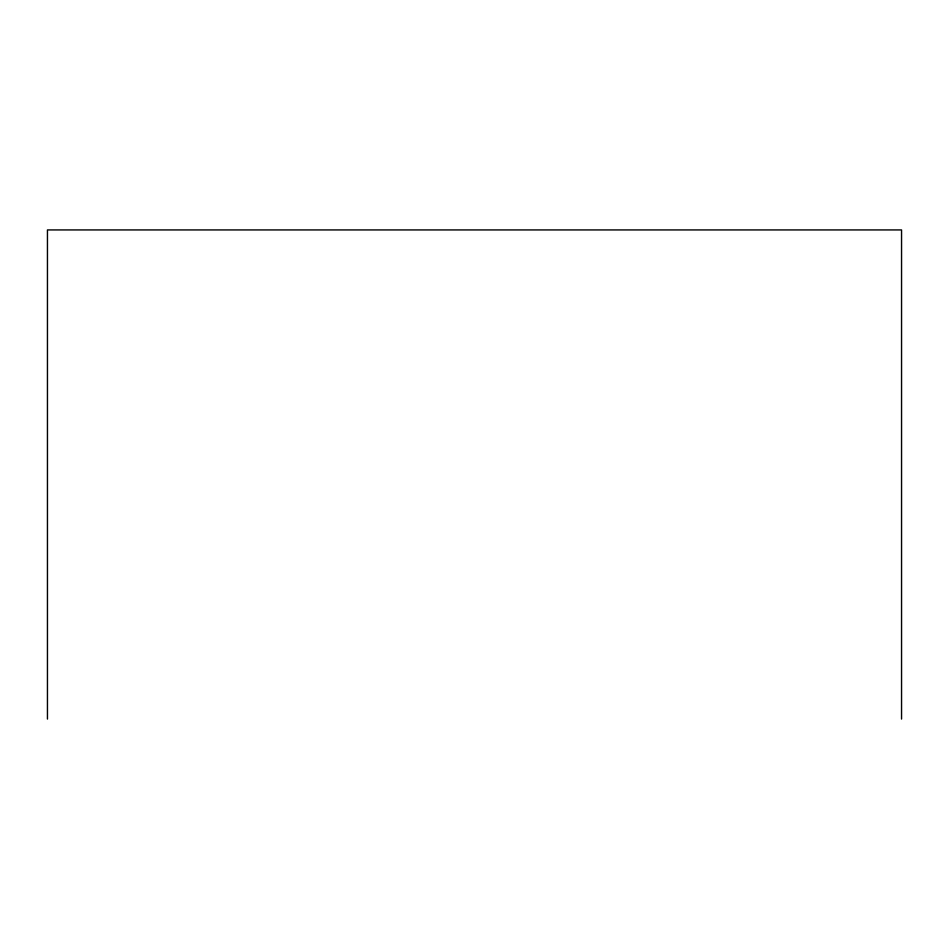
<?xml version="1.0" encoding="UTF-8"?>
<svg xmlns="http://www.w3.org/2000/svg" width="949" height="949" viewBox="0 0 949 949"><rect width="100%" height="100%" fill="white"/><g stroke="black" fill="none" stroke-linecap="round" stroke-linejoin="round"><path stroke-width="1.42" d="M901.55 719.069L901.55 229.931L47.45 229.931L47.45 719.069"/></g></svg>
